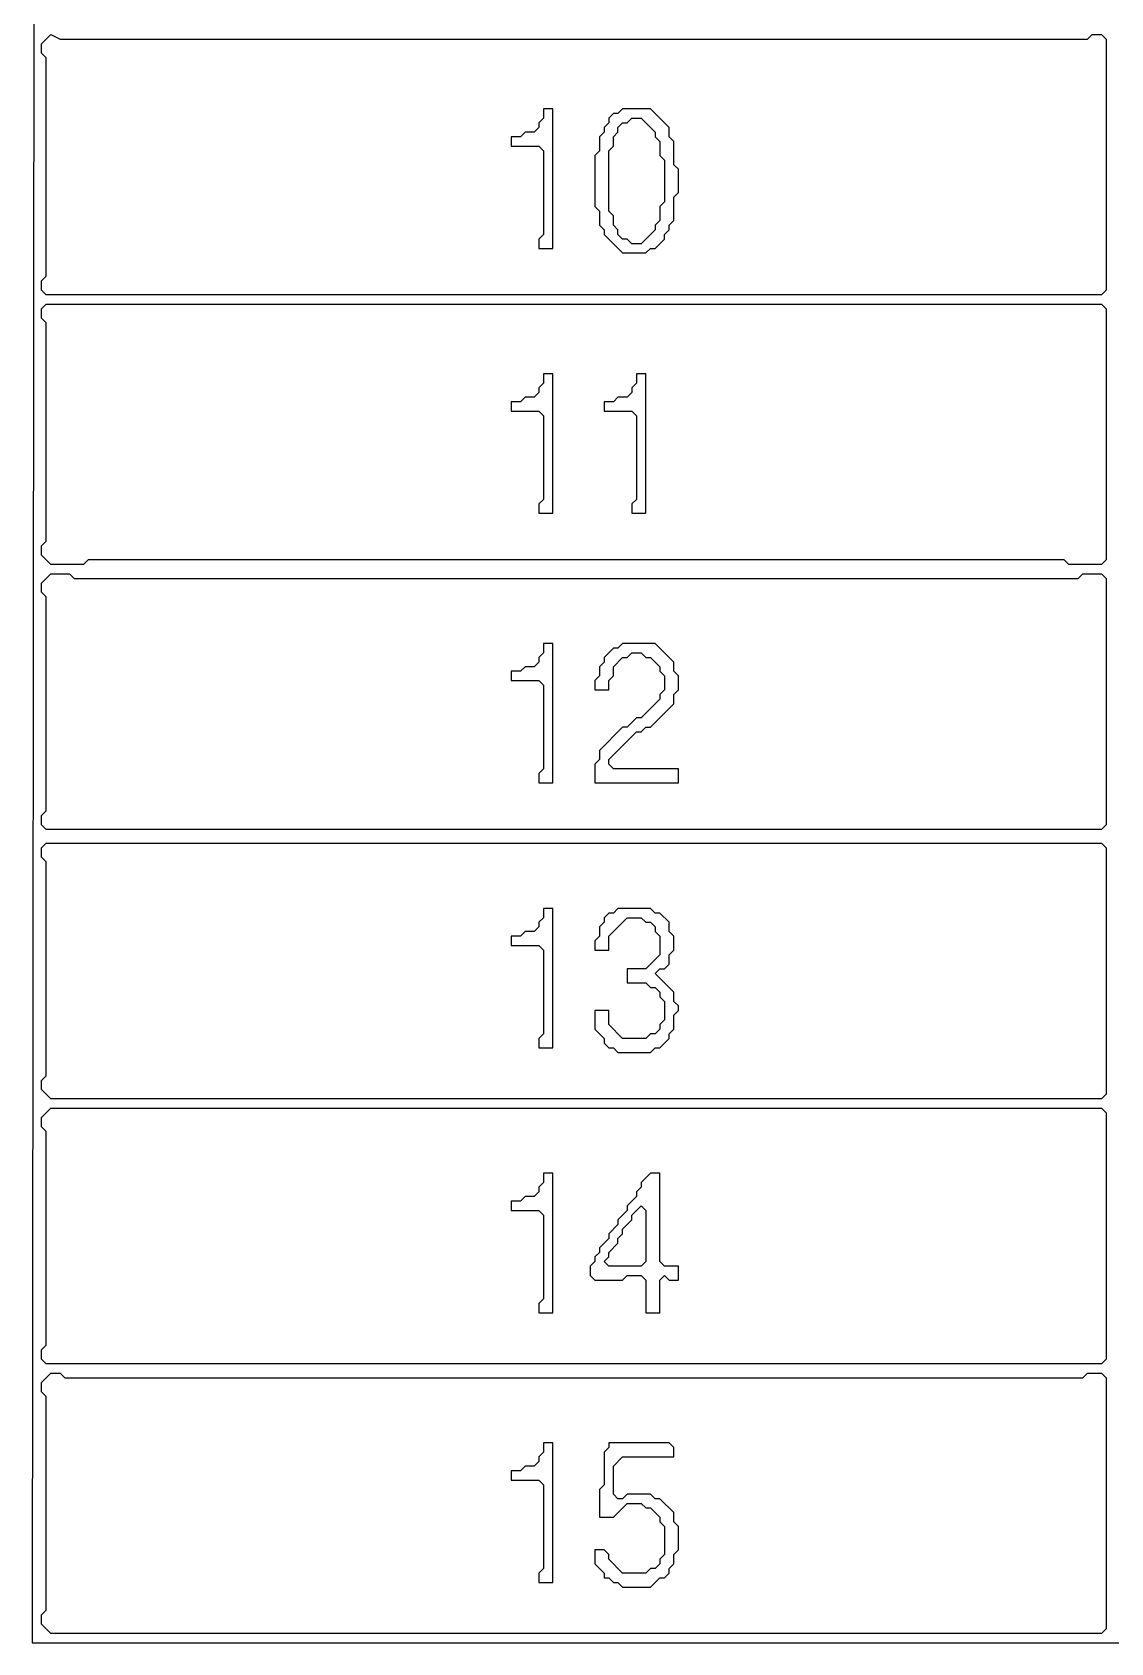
# Model space of a CAD drawing. Extents: x 17 to 323, y -435 to -5.
# Drawn here: x 187.5 to 210.7, y -262.3 to -227.65 of the extents above; entities that cross this region are included whole.
import ezdxf

# ---------------------------------------------------------------- set-up
doc = ezdxf.new("R2010")
doc.units = 0

msp = doc.modelspace()

# ---------------------------------------------------------------- linework, layer by layer
at = {"layer": 'CONTOURS'}
for p, q in [((187.6, -158.6), (187.5, -262.3)), ((187.7, -227.9), (187.9, -227.7)), ((187.7, -228.1), (187.7, -227.9)), ((187.9, -227.7), (188.1, -227.8)), ((188.1, -227.8), (210.2, -227.8)), ((210.2, -227.8), (210.3, -227.7)), ((210.3, -227.7), (210.5, -227.7)), ((210.5, -227.7), (210.6, -227.8)), ((210.6, -227.8), (210.6, -233.2)), ((187.8, -228.2), (187.7, -228.1)), ((187.8, -232.9), (187.8, -228.2)), ((198.5, -229.3), (198.5, -229.5)), ((198.7, -229.3), (198.5, -229.3)), ((198.7, -232.3), (198.7, -229.3)), ((200.2, -229.3), (200.1, -229.4)), ((200.8, -229.3), (200.2, -229.3)), ((201.2, -229.7), (200.8, -229.3)), ((198.4, -229.7), (198.3, -229.8)), ((198.5, -229.5), (198.4, -229.6)), ((198.4, -229.6), (198.4, -229.7)), ((199.9, -229.6), (199.8, -229.7)), ((199.8, -229.7), (199.8, -229.8)), ((200, -229.4), (199.9, -229.5)), ((199.9, -229.5), (199.9, -229.6)), ((200.1, -229.4), (200, -229.4)), ((200.1, -229.7), (200.2, -229.6)), ((200.1, -229.8), (200.1, -229.7)), ((200.2, -229.6), (200.3, -229.6)), ((200.3, -229.6), (200.4, -229.5)), ((200.4, -229.5), (200.6, -229.5)), ((200.6, -229.5), (200.9, -229.8)), ((201.2, -229.9), (201.2, -229.7)), ((198, -229.9), (197.8, -229.9)), ((197.8, -229.9), (197.8, -230.1)), ((198.1, -229.8), (198, -229.9)), ((198.3, -229.8), (198.1, -229.8)), ((199.8, -229.8), (199.7, -229.9)), ((199.7, -229.9), (199.7, -230.2)), ((200, -229.9), (200.1, -229.8)), ((200, -230.1), (200, -229.9)), ((200.9, -229.8), (200.9, -229.9)), ((200.9, -229.9), (201, -230)), ((201, -230), (201, -230.3)), ((201.3, -230), (201.2, -229.9)), ((201.3, -230.5), (201.3, -230)), ((197.8, -230.1), (198.4, -230.1)), ((198.4, -230.1), (198.5, -230.2)), ((198.5, -230.2), (198.5, -232)), ((199.7, -230.2), (199.6, -230.3)), ((199.6, -230.3), (199.6, -231.4)), ((199.9, -230.2), (200, -230.1)), ((199.9, -231.5), (199.9, -230.2)), ((201, -230.3), (201.1, -230.4)), ((201.1, -230.4), (201.1, -231.3)), ((201.4, -230.6), (201.3, -230.5)), ((201.4, -231.1), (201.4, -230.6)), ((201.3, -231.2), (201.4, -231.1)), ((199.6, -231.4), (199.7, -231.5)), ((201.1, -231.3), (201, -231.4)), ((201, -231.4), (201, -231.7)), ((201.3, -231.7), (201.3, -231.2)), ((199.7, -231.5), (199.7, -231.8)), ((199.7, -231.8), (199.8, -231.9)), ((200, -231.6), (199.9, -231.5)), ((200, -231.8), (200, -231.6)), ((200.1, -231.9), (200, -231.8)), ((201, -231.7), (200.9, -231.8)), ((200.9, -231.8), (200.9, -231.9)), ((201.2, -231.8), (201.3, -231.7)), ((201.2, -231.9), (201.2, -231.8)), ((198.5, -232), (198.4, -232.1)), ((198.4, -232.1), (198.4, -232.3)), ((199.8, -231.9), (199.8, -232)), ((199.8, -232), (200.2, -232.4)), ((200.1, -232), (200.1, -231.9)), ((200.2, -232.1), (200.1, -232)), ((200.3, -232.1), (200.2, -232.1)), ((200.4, -232.2), (200.3, -232.1)), ((200.9, -231.9), (200.6, -232.2)), ((200.9, -232.3), (201.1, -232.1)), ((201.1, -232), (201.2, -231.9)), ((201.1, -232.1), (201.1, -232)), ((198.4, -232.3), (198.7, -232.3)), ((200.2, -232.4), (200.7, -232.4)), ((200.6, -232.2), (200.4, -232.2)), ((200.7, -232.4), (200.8, -232.3)), ((200.8, -232.3), (200.9, -232.3)), ((187.7, -233), (187.8, -232.9)), ((187.7, -233.2), (187.7, -233)), ((187.8, -233.3), (187.7, -233.2)), ((187.7, -233.6), (187.8, -233.5)), ((210.5, -233.3), (187.8, -233.3)), ((187.8, -233.5), (210.5, -233.5)), ((210.6, -233.2), (210.5, -233.3)), ((210.5, -233.5), (210.6, -233.6)), ((187.7, -233.8), (187.7, -233.6)), ((187.8, -233.9), (187.7, -233.8)), ((210.6, -233.6), (210.6, -239)), ((187.8, -238.6), (187.8, -233.9)), ((198.5, -235.2), (198.4, -235.3)), ((198.5, -235), (198.5, -235.2)), ((198.7, -235), (198.5, -235)), ((198.7, -238), (198.7, -235)), ((200.5, -235.2), (200.4, -235.3)), ((200.5, -235), (200.5, -235.2)), ((200.7, -235), (200.5, -235)), ((200.7, -238), (200.7, -235)), ((198, -235.6), (197.8, -235.6)), ((197.8, -235.6), (197.8, -235.8)), ((198.1, -235.5), (198, -235.6)), ((198.3, -235.5), (198.1, -235.5)), ((198.4, -235.4), (198.3, -235.5)), ((198.4, -235.3), (198.4, -235.4)), ((200, -235.6), (199.8, -235.6)), ((199.8, -235.6), (199.8, -235.8)), ((200.1, -235.5), (200, -235.6)), ((200.3, -235.5), (200.1, -235.5)), ((200.4, -235.4), (200.3, -235.5)), ((200.4, -235.3), (200.4, -235.4)), ((197.8, -235.8), (198.4, -235.8)), ((198.4, -235.8), (198.5, -235.9)), ((198.5, -235.9), (198.5, -237.7)), ((199.8, -235.8), (200.4, -235.8)), ((200.4, -235.8), (200.5, -235.9)), ((200.5, -235.9), (200.5, -237.7)), ((198.5, -237.7), (198.4, -237.8)), ((198.4, -237.8), (198.4, -238)), ((198.4, -238), (198.7, -238)), ((200.5, -237.7), (200.4, -237.8)), ((200.4, -237.8), (200.4, -238)), ((200.4, -238), (200.7, -238)), ((187.7, -238.7), (187.8, -238.6)), ((187.7, -238.9), (187.7, -238.7)), ((187.9, -239.1), (187.7, -238.9)), ((188.7, -239), (188.6, -239.1)), ((209.7, -239), (188.7, -239)), ((209.8, -239.1), (209.7, -239)), ((210.6, -239), (210.5, -239.1)), ((187.7, -239.5), (187.9, -239.3)), ((188.6, -239.1), (187.9, -239.1)), ((187.9, -239.3), (188.3, -239.3)), ((188.3, -239.3), (188.4, -239.4)), ((188.4, -239.4), (210, -239.4)), ((210.5, -239.1), (209.8, -239.1)), ((210, -239.4), (210.1, -239.3)), ((210.1, -239.3), (210.5, -239.3)), ((210.5, -239.3), (210.6, -239.4)), ((210.6, -239.4), (210.6, -244.7)), ((187.7, -239.7), (187.7, -239.5)), ((187.8, -239.8), (187.7, -239.7)), ((187.8, -244.4), (187.8, -239.8)), ((198.5, -240.8), (198.5, -241)), ((198.7, -240.8), (198.5, -240.8)), ((198.7, -243.8), (198.7, -240.8)), ((200.2, -240.8), (200.1, -240.9)), ((200.9, -240.8), (200.2, -240.8)), ((201.3, -241.2), (200.9, -240.8)), ((198.5, -241), (198.4, -241.1)), ((198.4, -241.1), (198.4, -241.2)), ((200, -240.9), (199.8, -241.1)), ((199.8, -241.1), (199.8, -241.2)), ((200.1, -240.9), (200, -240.9)), ((200, -241.3), (200.2, -241.1)), ((200.2, -241.1), (200.3, -241.1)), ((200.3, -241.1), (200.4, -241)), ((200.4, -241), (200.6, -241)), ((200.6, -241), (200.7, -241.1)), ((200.7, -241.1), (200.8, -241.1)), ((200.8, -241.1), (201, -241.3)), ((198, -241.4), (197.8, -241.4)), ((197.8, -241.4), (197.8, -241.6)), ((198.1, -241.3), (198, -241.4)), ((198.3, -241.3), (198.1, -241.3)), ((198.4, -241.2), (198.3, -241.3)), ((199.7, -241.5), (199.6, -241.6)), ((199.8, -241.2), (199.7, -241.3)), ((199.7, -241.3), (199.7, -241.5)), ((199.9, -241.6), (200, -241.5)), ((200, -241.5), (200, -241.3)), ((201, -241.3), (201, -241.4)), ((201, -241.4), (201.1, -241.5)), ((201.1, -241.5), (201.1, -241.8)), ((201.3, -241.4), (201.3, -241.2)), ((201.4, -241.5), (201.3, -241.4)), ((201.4, -241.8), (201.4, -241.5)), ((197.8, -241.6), (198.4, -241.6)), ((198.4, -241.6), (198.5, -241.7)), ((198.5, -241.7), (198.5, -243.5)), ((199.6, -241.6), (199.6, -241.8)), ((199.6, -241.8), (199.9, -241.8)), ((199.9, -241.8), (199.9, -241.6)), ((201.1, -241.8), (201, -241.9)), ((201.3, -241.9), (201.4, -241.8)), ((201, -242), (200.6, -242.4)), ((200.8, -242.6), (201.3, -242.1)), ((201, -241.9), (201, -242)), ((201.3, -242.1), (201.3, -241.9)), ((200.5, -242.4), (200.3, -242.6)), ((200.6, -242.4), (200.5, -242.4)), ((200.2, -242.6), (199.7, -243.1)), ((199.9, -243.3), (200.5, -242.7)), ((200.3, -242.6), (200.2, -242.6)), ((200.5, -242.7), (200.6, -242.7)), ((200.6, -242.7), (200.7, -242.6)), ((200.7, -242.6), (200.8, -242.6)), ((199.7, -243.1), (199.7, -243.3)), ((198.5, -243.5), (198.4, -243.6)), ((199.7, -243.3), (199.6, -243.4)), ((199.6, -243.4), (199.6, -243.8)), ((199.9, -243.4), (199.9, -243.3)), ((200, -243.5), (199.9, -243.4)), ((201.4, -243.5), (200, -243.5)), ((201.4, -243.8), (201.4, -243.5)), ((198.4, -243.6), (198.4, -243.8)), ((198.4, -243.8), (198.7, -243.8)), ((199.6, -243.8), (201.4, -243.8)), ((187.7, -244.5), (187.8, -244.4)), ((187.7, -244.7), (187.7, -244.5)), ((187.8, -244.8), (187.7, -244.7)), ((210.5, -244.8), (187.8, -244.8)), ((210.6, -244.7), (210.5, -244.8)), ((187.7, -245.2), (187.8, -245.1)), ((187.7, -245.4), (187.7, -245.2)), ((187.8, -245.1), (210.5, -245.1)), ((210.5, -245.1), (210.6, -245.2)), ((210.6, -245.2), (210.6, -250.5)), ((187.8, -245.5), (187.7, -245.4)), ((187.8, -250.1), (187.8, -245.5)), ((198.5, -246.7), (198.4, -246.8)), ((198.5, -246.5), (198.5, -246.7)), ((198.7, -246.5), (198.5, -246.5)), ((198.7, -249.5), (198.7, -246.5)), ((199.9, -246.6), (199.8, -246.7)), ((199.8, -246.7), (199.8, -246.8)), ((200, -246.6), (199.9, -246.6)), ((199.9, -247.1), (200.3, -246.7)), ((200.1, -246.5), (200, -246.6)), ((200.8, -246.5), (200.1, -246.5)), ((200.3, -246.7), (200.6, -246.7)), ((200.6, -246.7), (200.7, -246.8)), ((200.9, -246.6), (200.8, -246.5)), ((201, -246.6), (200.9, -246.6)), ((201.2, -246.8), (201, -246.6)), ((198.1, -247), (198, -247.1)), ((198.3, -247), (198.1, -247)), ((198.4, -246.9), (198.3, -247)), ((198.4, -246.8), (198.4, -246.9)), ((199.8, -246.8), (199.7, -246.9)), ((199.7, -246.9), (199.7, -247.1)), ((200.7, -246.8), (200.8, -246.8)), ((200.8, -246.8), (200.9, -246.9)), ((200.9, -246.9), (200.9, -247)), ((200.9, -247), (201, -247.1)), ((201.2, -247), (201.2, -246.8)), ((201.3, -247.1), (201.2, -247)), ((198, -247.1), (197.8, -247.1)), ((197.8, -247.1), (197.8, -247.3)), ((197.8, -247.3), (198.4, -247.3)), ((198.4, -247.3), (198.5, -247.4)), ((198.5, -247.4), (198.5, -249.2)), ((199.7, -247.1), (199.6, -247.2)), ((199.6, -247.2), (199.6, -247.4)), ((199.6, -247.4), (199.9, -247.4)), ((199.9, -247.4), (199.9, -247.1)), ((201, -247.1), (201, -247.5)), ((201.2, -247.5), (201.3, -247.4)), ((201.3, -247.4), (201.3, -247.1)), ((201, -247.5), (200.7, -247.8)), ((201.1, -247.8), (201.2, -247.7)), ((201.2, -247.7), (201.2, -247.5)), ((200.7, -247.8), (200.3, -247.8)), ((200.3, -247.8), (200.3, -248.1)), ((200.9, -247.9), (201, -247.8)), ((201.3, -248.3), (200.9, -247.9)), ((201, -247.8), (201.1, -247.8)), ((200.3, -248.1), (200.7, -248.1)), ((200.7, -248.1), (200.8, -248.2)), ((200.8, -248.2), (200.9, -248.2)), ((200.9, -248.2), (201, -248.3)), ((201, -248.3), (201, -248.4)), ((201, -248.4), (201.1, -248.5)), ((201.3, -248.5), (201.3, -248.3)), ((199.9, -248.7), (199.6, -248.7)), ((199.6, -248.7), (199.6, -249.1)), ((199.9, -249), (199.9, -248.7)), ((201.1, -248.5), (201.1, -248.9)), ((201.4, -248.6), (201.3, -248.5)), ((201.3, -248.8), (201.4, -248.7)), ((201.4, -248.7), (201.4, -248.6)), ((199.6, -249.1), (199.8, -249.3)), ((200.2, -249.3), (199.9, -249)), ((201, -249.1), (200.9, -249.2)), ((201.1, -248.9), (201, -249)), ((201, -249), (201, -249.1)), ((201.2, -249.2), (201.3, -249.1)), ((201.3, -249.1), (201.3, -248.8)), ((198.5, -249.2), (198.4, -249.3)), ((198.4, -249.3), (198.4, -249.5)), ((199.8, -249.3), (199.8, -249.4)), ((199.8, -249.4), (199.9, -249.5)), ((200.7, -249.3), (200.2, -249.3)), ((200.8, -249.2), (200.7, -249.3)), ((200.9, -249.2), (200.8, -249.2)), ((201, -249.5), (201.2, -249.3)), ((201.2, -249.3), (201.2, -249.2)), ((198.4, -249.5), (198.7, -249.5)), ((199.9, -249.5), (200, -249.5)), ((200, -249.5), (200.1, -249.6)), ((200.1, -249.6), (200.8, -249.6)), ((200.8, -249.6), (200.9, -249.5)), ((200.9, -249.5), (201, -249.5)), ((187.7, -250.2), (187.8, -250.1)), ((187.7, -250.4), (187.7, -250.2)), ((187.9, -250.6), (187.7, -250.4)), ((210.6, -250.5), (210.5, -250.6)), ((187.7, -251), (187.9, -250.8)), ((210.5, -250.6), (187.9, -250.6)), ((187.9, -250.8), (210.5, -250.8)), ((210.5, -250.8), (210.6, -250.9)), ((187.7, -251.2), (187.7, -251)), ((187.8, -251.3), (187.7, -251.2)), ((210.6, -250.9), (210.6, -256.2)), ((187.8, -255.9), (187.8, -251.3)), ((198.5, -252.2), (198.5, -252.4)), ((198.7, -252.2), (198.5, -252.2)), ((198.7, -255.2), (198.7, -252.2)), ((200.8, -252.2), (200.6, -252.4)), ((201, -252.2), (200.8, -252.2)), ((201, -254.1), (201, -252.2)), ((198.5, -252.4), (198.4, -252.5)), ((198.4, -252.5), (198.4, -252.6)), ((200.6, -252.5), (200.5, -252.6)), ((200.6, -252.4), (200.6, -252.5)), ((198, -252.8), (197.8, -252.8)), ((197.8, -252.8), (197.8, -253)), ((198.1, -252.7), (198, -252.8)), ((198.3, -252.7), (198.1, -252.7)), ((198.4, -252.6), (198.3, -252.7)), ((200.5, -252.7), (200.3, -252.9)), ((200.3, -252.9), (200.3, -253)), ((200.4, -253.1), (200.6, -252.9)), ((200.5, -252.6), (200.5, -252.7)), ((200.6, -252.9), (200.7, -253)), ((197.8, -253), (198.4, -253)), ((198.4, -253), (198.5, -253.1)), ((198.5, -253.1), (198.5, -254.9)), ((200.3, -253), (200.1, -253.2)), ((200.1, -253.2), (200.1, -253.3)), ((200.2, -253.4), (200.4, -253.2)), ((200.4, -253.2), (200.4, -253.1)), ((200.7, -253), (200.7, -254.1)), ((199.9, -253.6), (199.7, -253.8)), ((200.1, -253.3), (199.9, -253.5)), ((199.9, -253.5), (199.9, -253.6)), ((200.1, -253.6), (200.2, -253.5)), ((200.1, -253.7), (200.1, -253.6)), ((200.2, -253.5), (200.2, -253.4)), ((199.7, -253.9), (199.6, -254)), ((199.7, -253.8), (199.7, -253.9)), ((199.9, -253.9), (200.1, -253.7)), ((199.9, -254), (199.9, -253.9)), ((199.6, -254.1), (199.5, -254.2)), ((199.5, -254.2), (199.5, -254.4)), ((199.6, -254), (199.6, -254.1)), ((199.8, -254.1), (199.9, -254)), ((199.9, -254.2), (199.8, -254.1)), ((200.6, -254.2), (199.9, -254.2)), ((200.7, -254.1), (200.6, -254.2)), ((201.1, -254.2), (201, -254.1)), ((201.4, -254.2), (201.1, -254.2)), ((201.4, -254.5), (201.4, -254.2)), ((199.5, -254.4), (199.6, -254.5)), ((199.6, -254.5), (200.2, -254.5)), ((200.2, -254.5), (200.3, -254.4)), ((200.3, -254.4), (200.6, -254.4)), ((200.6, -254.4), (200.7, -254.5)), ((200.7, -254.5), (200.7, -255.2)), ((201, -254.5), (201.1, -254.4)), ((201, -255.2), (201, -254.5)), ((201.1, -254.4), (201.2, -254.5)), ((201.2, -254.5), (201.4, -254.5)), ((198.5, -254.9), (198.4, -255)), ((198.4, -255), (198.4, -255.2)), ((198.4, -255.2), (198.7, -255.2)), ((200.7, -255.2), (201, -255.2)), ((187.7, -256), (187.8, -255.9)), ((187.7, -256.2), (187.7, -256)), ((187.8, -256.3), (187.7, -256.2)), ((210.5, -256.3), (187.8, -256.3)), ((210.6, -256.2), (210.5, -256.3)), ((187.7, -256.7), (187.9, -256.5)), ((187.7, -256.9), (187.7, -256.7)), ((187.9, -256.5), (188.1, -256.5)), ((188.1, -256.5), (188.2, -256.6)), ((188.2, -256.6), (210.1, -256.6)), ((210.1, -256.6), (210.2, -256.5)), ((210.2, -256.5), (210.5, -256.5)), ((210.5, -256.5), (210.6, -256.6)), ((210.6, -256.6), (210.6, -262)), ((187.8, -257), (187.7, -256.9)), ((187.8, -261.6), (187.8, -257)), ((198.5, -258), (198.5, -258.2)), ((198.7, -258), (198.5, -258)), ((198.7, -261), (198.7, -258)), ((199.9, -258.1), (199.8, -258.2)), ((199.9, -258), (199.9, -258.1)), ((201.2, -258), (199.9, -258)), ((201.3, -258.1), (201.2, -258)), ((201.3, -258.3), (201.3, -258.1)), ((198.4, -258.4), (198.3, -258.5)), ((198.5, -258.2), (198.4, -258.3)), ((198.4, -258.3), (198.4, -258.4)), ((199.8, -258.2), (199.8, -258.9)), ((200, -258.5), (200.2, -258.3)), ((200.2, -258.3), (201.3, -258.3)), ((198, -258.6), (197.8, -258.6)), ((197.8, -258.6), (197.8, -258.8)), ((197.8, -258.8), (198.4, -258.8)), ((198.1, -258.5), (198, -258.6)), ((198.3, -258.5), (198.1, -258.5)), ((198.4, -258.8), (198.5, -258.9)), ((200, -259.1), (200, -258.5)), ((198.5, -258.9), (198.5, -260.7)), ((199.8, -258.9), (199.7, -259)), ((199.7, -259), (199.7, -259.6)), ((200.1, -259.2), (200, -259.1)), ((200.3, -259.1), (200.2, -259.2)), ((200.8, -259.1), (200.3, -259.1)), ((200.9, -259.2), (200.8, -259.1)), ((200, -259.6), (200.3, -259.3)), ((200.2, -259.2), (200.1, -259.2)), ((200.3, -259.3), (200.6, -259.3)), ((200.6, -259.3), (200.7, -259.4)), ((200.7, -259.4), (200.8, -259.4)), ((200.8, -259.4), (201, -259.6)), ((201, -259.2), (200.9, -259.2)), ((201.3, -259.5), (201, -259.2)), ((201.3, -259.7), (201.3, -259.5)), ((199.7, -259.6), (200, -259.6)), ((201, -259.6), (201, -259.7)), ((201, -259.7), (201.1, -259.8)), ((201.1, -259.8), (201.1, -260.4)), ((201.4, -259.8), (201.3, -259.7)), ((201.4, -260.3), (201.4, -259.8)), ((199.8, -260.3), (199.6, -260.3)), ((199.6, -260.3), (199.6, -260.6)), ((199.9, -260.4), (199.8, -260.3)), ((199.9, -260.5), (199.9, -260.4)), ((200.2, -260.8), (199.9, -260.5)), ((201.1, -260.4), (201, -260.5)), ((201, -260.5), (201, -260.6)), ((201.3, -260.4), (201.4, -260.3)), ((201.3, -260.6), (201.3, -260.4)), ((198.5, -260.7), (198.4, -260.8)), ((198.4, -260.8), (198.4, -261)), ((199.6, -260.6), (199.8, -260.8)), ((199.8, -260.8), (199.8, -260.9)), ((199.8, -260.9), (199.9, -260.9)), ((199.9, -260.9), (200, -261)), ((200.7, -260.8), (200.2, -260.8)), ((200.8, -260.7), (200.7, -260.8)), ((200.9, -260.7), (200.8, -260.7)), ((200.8, -261.1), (201, -260.9)), ((201, -260.6), (200.9, -260.7)), ((201, -260.9), (201.1, -260.9)), ((201.1, -260.9), (201.2, -260.8)), ((201.2, -260.7), (201.3, -260.6)), ((201.2, -260.8), (201.2, -260.7)), ((198.4, -261), (198.7, -261)), ((200, -261), (200.1, -261)), ((200.1, -261), (200.2, -261.1)), ((200.2, -261.1), (200.8, -261.1)), ((187.7, -261.7), (187.8, -261.6)), ((187.7, -261.9), (187.7, -261.7)), ((187.9, -262.1), (187.7, -261.9)), ((187.5, -262.3), (253.9, -262.3)), ((210.5, -262.1), (187.9, -262.1)), ((210.6, -262), (210.5, -262.1))]:
    msp.add_line(p, q, dxfattribs=at)

doc.saveas('drawing.dxf')
